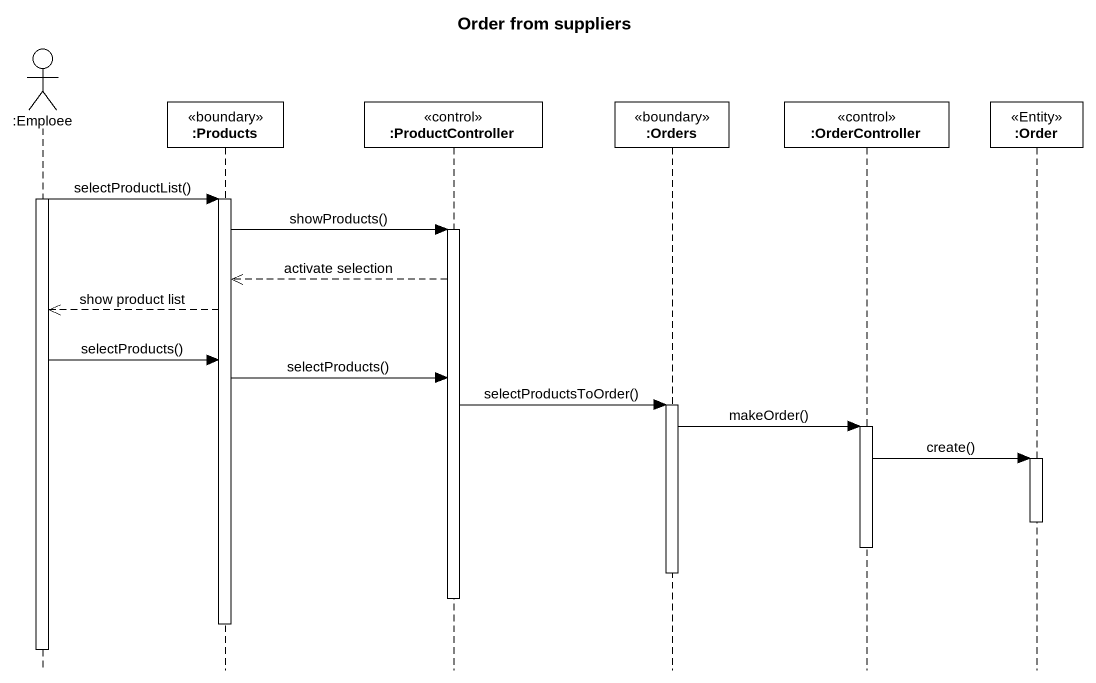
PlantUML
@startuml
title Order from suppliers
hide footbox
actor ":Emploee" as Emploee
participant ":Products" as Products <<boundary>>
participant ":ProductController" as ProductController <<control>>
participant ":Orders" as Orders <<boundary>>
participant ":OrderController" as OrderController <<control>>
participant ":Order" as Order <<Entity>>

activate Emploee
Emploee -> Products : selectProductList()
activate Products
Products -> ProductController : showProducts()
activate ProductController
ProductController -->> Products : activate selection
Products -->> Emploee : show product list
Emploee -> Products : selectProducts()
Products -> ProductController : selectProducts()
ProductController -> Orders : selectProductsToOrder()
activate Orders
Orders -> OrderController : makeOrder()
activate OrderController
OrderController -> Order : create()
activate Order
deactivate Order
deactivate OrderController
deactivate Orders
deactivate ProductController
deactivate Products
deactivate Emploee
@enduml
